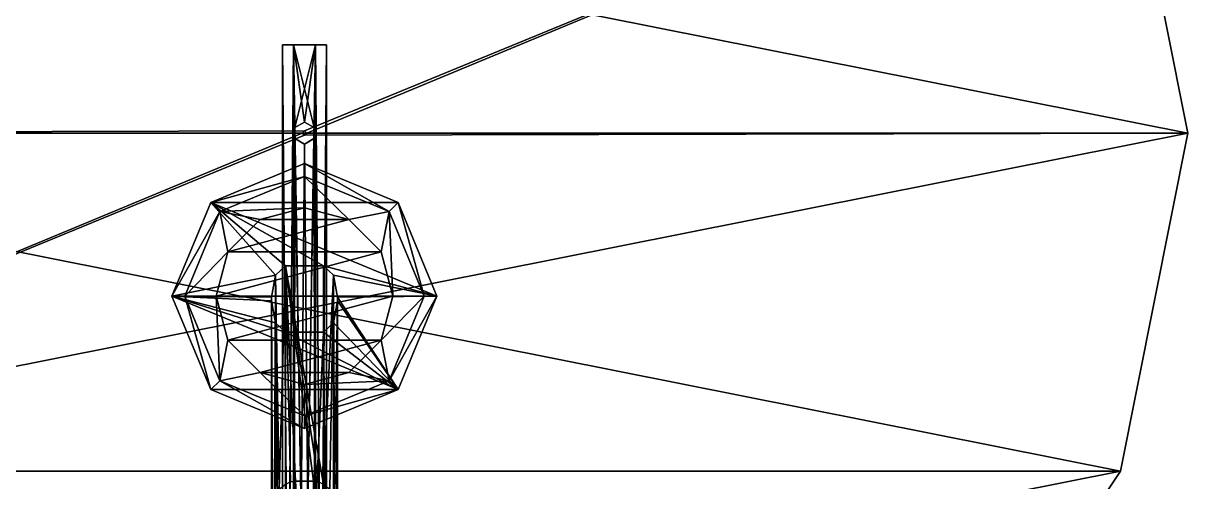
# Model space of a CAD drawing. Header units: inches. Extents: x -100 to 147, y -181 to 228.
# Drawn here: x -1.4 to 102.4, y 118.5 to 159.4 of the extents above; entities that cross this region are included whole.
import ezdxf

# ---------------------------------------------------------------- set-up
doc = ezdxf.new("R2010")
doc.units = ezdxf.units.IN
doc.header["$LTSCALE"] = 41.718519
doc.header["$MEASUREMENT"] = 0
for name, color, linetype in [('118', 7, 'CONTINUOUS'), ('119', 7, 'CONTINUOUS'), ('123', 7, 'CONTINUOUS'), ('124', 7, 'CONTINUOUS'), ('125', 7, 'CONTINUOUS'), ('136', 7, 'CONTINUOUS'), ('138', 7, 'CONTINUOUS'), ('144', 7, 'CONTINUOUS'), ('145', 7, 'CONTINUOUS'), ('146', 7, 'CONTINUOUS'), ('147', 7, 'CONTINUOUS'), ('148', 7, 'CONTINUOUS'), ('149', 7, 'CONTINUOUS'), ('150', 7, 'CONTINUOUS'), ('151', 7, 'CONTINUOUS'), ('168', 7, 'CONTINUOUS'), ('169', 7, 'CONTINUOUS'), ('170', 7, 'CONTINUOUS'), ('174', 7, 'CONTINUOUS'), ('175', 7, 'CONTINUOUS'), ('210', 7, 'CONTINUOUS'), ('211', 7, 'CONTINUOUS'), ('212', 7, 'CONTINUOUS'), ('213', 7, 'CONTINUOUS'), ('214', 7, 'CONTINUOUS'), ('215', 7, 'CONTINUOUS'), ('216', 7, 'CONTINUOUS')]:
    doc.layers.add(name, color=color, linetype=linetype)

msp = doc.modelspace()

# ---------------------------------------------------------------- linework, layer by layer
at = {"layer": '118', "linetype": 'Continuous'}
for points in [[(26.57, 53.15, 7.3), (26.57, 134.98, 48.23), (26.57, 55.94, 8.86), (26.57, 53.15, 7.3)], [(26.57, 55.94, 8.86), (26.57, 134.98, 48.23), (26.57, 134.66, 48.23), (26.57, 55.94, 8.86)]]:
    msp.add_3dface(points, dxfattribs=at)
at = {"layer": '119', "linetype": 'Continuous'}
for points in [[(20.67, 134.66, 48.23), (20.67, 134.98, 48.23), (20.67, 53.15, 7.3), (20.67, 134.66, 48.23)], [(20.67, 55.94, 8.86), (20.67, 134.66, 48.23), (20.67, 53.15, 7.3), (20.67, 55.94, 8.86)]]:
    msp.add_3dface(points, dxfattribs=at)
at = {"layer": '123', "linetype": 'Continuous'}
for points in [[(21.92, 53.15, 8.86), (25.33, 53.15, 8.86), (25.33, 131.87, 48.23), (21.92, 53.15, 8.86)], [(21.92, 53.15, 8.86), (25.33, 131.87, 48.23), (21.92, 131.87, 48.23), (21.92, 53.15, 8.86)]]:
    msp.add_3dface(points, dxfattribs=at)
at = {"layer": '124', "linetype": 'Continuous'}
for points in [[(22.37, 118.5, 38.59), (21.92, 118.28, 38.48), (21.92, 137.77, 48.23), (22.37, 118.5, 38.59)], [(22.82, 118.57, 38.62), (22.37, 118.5, 38.59), (21.92, 137.77, 48.23), (22.82, 118.57, 38.62)], [(24.43, 118.57, 38.62), (22.82, 118.57, 38.62), (21.92, 137.77, 48.23), (24.43, 118.57, 38.62)], [(24.88, 118.5, 38.59), (24.43, 118.57, 38.62), (21.92, 137.77, 48.23), (24.88, 118.5, 38.59)], [(25.33, 118.28, 38.48), (24.88, 118.5, 38.59), (21.92, 137.77, 48.23), (25.33, 118.28, 38.48)], [(25.33, 137.77, 48.23), (25.33, 118.28, 38.48), (21.92, 137.77, 48.23), (25.33, 137.77, 48.23)]]:
    msp.add_3dface(points, dxfattribs=at)
at = {"layer": '125', "linetype": 'Continuous'}
for points in [[(22.82, 118.57, 38.62), (24.43, 118.57, 38.62), (24.43, 90.27, -18.85), (22.82, 118.57, 38.62)], [(22.82, 118.57, 38.62), (24.43, 90.27, -18.85), (22.82, 90.27, -18.85), (22.82, 118.57, 38.62)]]:
    msp.add_3dface(points, dxfattribs=at)
at = {"layer": '136', "linetype": 'Continuous'}
for points in [[(22.37, 118.5, 38.59), (22.82, 118.57, 38.62), (22.1, 89.96, -19.19), (22.37, 118.5, 38.59)], [(22.82, 118.57, 38.62), (22.82, 90.27, -18.85), (22.1, 89.96, -19.19), (22.82, 118.57, 38.62)]]:
    msp.add_3dface(points, dxfattribs=at)
at = {"layer": '138', "linetype": 'Continuous'}
msp.add_3dface([(24.43, 118.57, 38.62), (24.88, 118.5, 38.59), (24.43, 90.27, -18.85), (24.43, 118.57, 38.62)], dxfattribs=at)
at = {"layer": '144', "linetype": 'Continuous'}
for points in [[(21.92, 137.77, 48.23), (21.37, 117.83, 38.4), (21.03, 136.95, 48.23), (21.92, 137.77, 48.23)], [(21.92, 137.77, 48.23), (21.92, 118.28, 38.48), (21.37, 117.83, 38.4), (21.92, 137.77, 48.23)], [(20.67, 53.15, 7.3), (20.67, 134.98, 48.23), (21.03, 136.95, 48.23), (20.67, 53.15, 7.3)], [(20.94, 117.28, 38.51), (20.67, 53.15, 7.3), (21.03, 136.95, 48.23), (20.94, 117.28, 38.51)], [(21.37, 117.83, 38.4), (20.94, 117.28, 38.51), (21.03, 136.95, 48.23), (21.37, 117.83, 38.4)]]:
    msp.add_3dface(points, dxfattribs=at)
at = {"layer": '145', "linetype": 'Continuous'}
for points in [[(20.67, 134.66, 48.23), (20.67, 55.94, 8.86), (21.03, 53.97, 8.86), (20.67, 134.66, 48.23)], [(20.67, 134.66, 48.23), (21.03, 53.97, 8.86), (21.03, 132.69, 48.23), (20.67, 134.66, 48.23)], [(21.03, 53.97, 8.86), (21.92, 53.15, 8.86), (21.03, 132.69, 48.23), (21.03, 53.97, 8.86)], [(21.92, 53.15, 8.86), (21.92, 131.87, 48.23), (21.03, 132.69, 48.23), (21.92, 53.15, 8.86)]]:
    msp.add_3dface(points, dxfattribs=at)
at = {"layer": '146', "linetype": 'Continuous'}
for points in [[(25.33, 118.28, 38.48), (25.33, 137.77, 48.23), (26.21, 136.95, 48.23), (25.33, 118.28, 38.48)], [(25.87, 117.83, 38.4), (25.33, 118.28, 38.48), (26.21, 136.95, 48.23), (25.87, 117.83, 38.4)], [(26.31, 117.28, 38.51), (25.87, 117.83, 38.4), (26.21, 136.95, 48.23), (26.31, 117.28, 38.51)], [(26.57, 134.98, 48.23), (26.31, 117.28, 38.51), (26.21, 136.95, 48.23), (26.57, 134.98, 48.23)], [(26.57, 134.98, 48.23), (26.57, 53.15, 7.3), (26.18, 53.15, 6.28), (26.57, 134.98, 48.23)], [(26.57, 134.98, 48.23), (26.18, 53.15, 6.28), (26.31, 117.28, 38.51), (26.57, 134.98, 48.23)]]:
    msp.add_3dface(points, dxfattribs=at)
at = {"layer": '147', "linetype": 'Continuous'}
for points in [[(26.57, 55.94, 8.86), (26.57, 134.66, 48.23), (26.21, 132.69, 48.23), (26.57, 55.94, 8.86)], [(25.33, 131.87, 48.23), (26.21, 53.97, 8.86), (26.21, 132.69, 48.23), (25.33, 131.87, 48.23)], [(25.33, 53.15, 8.86), (26.21, 53.97, 8.86), (25.33, 131.87, 48.23), (25.33, 53.15, 8.86)], [(26.21, 53.97, 8.86), (26.57, 55.94, 8.86), (26.21, 132.69, 48.23), (26.21, 53.97, 8.86)]]:
    msp.add_3dface(points, dxfattribs=at)
at = {"layer": '148', "linetype": 'Continuous'}
for points in [[(23.62, 146.88, 48.23), (31.98, 143.42, 48.23), (15.26, 143.42, 48.23), (23.62, 146.88, 48.23)], [(21.03, 136.95, 48.23), (11.81, 135.07, 48.23), (15.26, 143.42, 48.23), (21.03, 136.95, 48.23)], [(25.33, 137.77, 48.23), (21.92, 137.77, 48.23), (15.26, 143.42, 48.23), (25.33, 137.77, 48.23)], [(35.43, 135.07, 48.23), (25.33, 137.77, 48.23), (15.26, 143.42, 48.23), (35.43, 135.07, 48.23)], [(21.92, 137.77, 48.23), (21.03, 136.95, 48.23), (15.26, 143.42, 48.23), (21.92, 137.77, 48.23)], [(31.98, 143.42, 48.23), (35.43, 135.07, 48.23), (15.26, 143.42, 48.23), (31.98, 143.42, 48.23)], [(26.21, 136.95, 48.23), (25.33, 137.77, 48.23), (35.43, 135.07, 48.23), (26.21, 136.95, 48.23)], [(21.03, 136.95, 48.23), (20.67, 134.98, 48.23), (11.81, 135.07, 48.23), (21.03, 136.95, 48.23)], [(26.57, 134.98, 48.23), (26.21, 136.95, 48.23), (35.43, 135.07, 48.23), (26.57, 134.98, 48.23)], [(20.67, 134.98, 48.23), (20.67, 134.66, 48.23), (11.81, 135.07, 48.23), (20.67, 134.98, 48.23)], [(20.67, 134.66, 48.23), (21.03, 132.69, 48.23), (11.81, 135.07, 48.23), (20.67, 134.66, 48.23)], [(21.03, 132.69, 48.23), (21.92, 131.87, 48.23), (11.81, 135.07, 48.23), (21.03, 132.69, 48.23)], [(11.81, 135.07, 48.23), (21.92, 131.87, 48.23), (31.98, 126.73, 48.23), (11.81, 135.07, 48.23)], [(15.26, 126.73, 48.23), (11.81, 135.07, 48.23), (31.98, 126.73, 48.23), (15.26, 126.73, 48.23)], [(31.98, 126.73, 48.23), (26.57, 134.98, 48.23), (35.43, 135.07, 48.23), (31.98, 126.73, 48.23)], [(26.57, 134.66, 48.23), (26.57, 134.98, 48.23), (31.98, 126.73, 48.23), (26.57, 134.66, 48.23)], [(26.21, 132.69, 48.23), (26.57, 134.66, 48.23), (31.98, 126.73, 48.23), (26.21, 132.69, 48.23)], [(21.92, 131.87, 48.23), (25.33, 131.87, 48.23), (31.98, 126.73, 48.23), (21.92, 131.87, 48.23)], [(25.33, 131.87, 48.23), (26.21, 132.69, 48.23), (31.98, 126.73, 48.23), (25.33, 131.87, 48.23)], [(23.62, 123.26, 48.23), (15.26, 126.73, 48.23), (31.98, 126.73, 48.23), (23.62, 123.26, 48.23)]]:
    msp.add_3dface(points, dxfattribs=at)
at = {"layer": '149', "linetype": 'Continuous'}
for points in [[(23.62, 142.95, 52.17), (19.68, 141.9, 52.17), (27.57, 141.9, 52.17), (23.62, 142.95, 52.17)], [(19.68, 141.9, 52.17), (16.79, 139.01, 52.17), (27.57, 141.9, 52.17), (19.68, 141.9, 52.17)], [(27.57, 141.9, 52.17), (16.79, 139.01, 52.17), (30.45, 139.01, 52.17), (27.57, 141.9, 52.17)], [(16.79, 139.01, 52.17), (15.74, 135.07, 52.17), (30.45, 139.01, 52.17), (16.79, 139.01, 52.17)], [(30.45, 139.01, 52.17), (15.74, 135.07, 52.17), (31.5, 135.07, 52.17), (30.45, 139.01, 52.17)], [(31.5, 135.07, 52.17), (15.74, 135.07, 52.17), (16.79, 131.14, 52.17), (31.5, 135.07, 52.17)], [(30.45, 131.14, 52.17), (31.5, 135.07, 52.17), (16.79, 131.14, 52.17), (30.45, 131.14, 52.17)], [(19.68, 128.25, 52.17), (30.45, 131.14, 52.17), (16.79, 131.14, 52.17), (19.68, 128.25, 52.17)], [(27.57, 128.25, 52.17), (30.45, 131.14, 52.17), (19.68, 128.25, 52.17), (27.57, 128.25, 52.17)], [(23.62, 127.19, 52.17), (27.57, 128.25, 52.17), (19.68, 128.25, 52.17), (23.62, 127.19, 52.17)]]:
    msp.add_3dface(points, dxfattribs=at)
at = {"layer": '150', "linetype": 'Continuous'}
for points in [[(23.62, 146.88, 48.23), (15.26, 143.42, 48.23), (23.62, 145.73, 51.01), (23.62, 146.88, 48.23)], [(31.98, 143.42, 48.23), (23.62, 146.88, 48.23), (31.16, 142.61, 51.01), (31.98, 143.42, 48.23)], [(23.62, 146.88, 48.23), (23.62, 145.73, 51.01), (31.16, 142.61, 51.01), (23.62, 146.88, 48.23)], [(15.26, 143.42, 48.23), (16.08, 142.61, 51.01), (23.62, 145.73, 51.01), (15.26, 143.42, 48.23)], [(16.08, 142.61, 51.01), (23.62, 142.95, 52.17), (23.62, 145.73, 51.01), (16.08, 142.61, 51.01)], [(23.62, 142.95, 52.17), (27.57, 141.9, 52.17), (23.62, 145.73, 51.01), (23.62, 142.95, 52.17)], [(23.62, 145.73, 51.01), (27.57, 141.9, 52.17), (31.16, 142.61, 51.01), (23.62, 145.73, 51.01)], [(15.26, 143.42, 48.23), (11.81, 135.07, 48.23), (16.08, 142.61, 51.01), (15.26, 143.42, 48.23)], [(34.29, 135.07, 51.01), (31.98, 143.42, 48.23), (31.16, 142.61, 51.01), (34.29, 135.07, 51.01)], [(35.43, 135.07, 48.23), (31.98, 143.42, 48.23), (34.29, 135.07, 51.01), (35.43, 135.07, 48.23)], [(11.81, 135.07, 48.23), (12.96, 135.07, 51.01), (16.08, 142.61, 51.01), (11.81, 135.07, 48.23)], [(12.96, 135.07, 51.01), (16.79, 139.01, 52.17), (16.08, 142.61, 51.01), (12.96, 135.07, 51.01)], [(19.68, 141.9, 52.17), (23.62, 142.95, 52.17), (16.08, 142.61, 51.01), (19.68, 141.9, 52.17)], [(16.79, 139.01, 52.17), (19.68, 141.9, 52.17), (16.08, 142.61, 51.01), (16.79, 139.01, 52.17)], [(27.57, 141.9, 52.17), (30.45, 139.01, 52.17), (31.16, 142.61, 51.01), (27.57, 141.9, 52.17)], [(30.45, 139.01, 52.17), (31.5, 135.07, 52.17), (31.16, 142.61, 51.01), (30.45, 139.01, 52.17)], [(31.5, 135.07, 52.17), (34.29, 135.07, 51.01), (31.16, 142.61, 51.01), (31.5, 135.07, 52.17)], [(15.74, 135.07, 52.17), (16.79, 139.01, 52.17), (12.96, 135.07, 51.01), (15.74, 135.07, 52.17)]]:
    msp.add_3dface(points, dxfattribs=at)
at = {"layer": '151', "linetype": 'Continuous'}
for points in [[(11.81, 135.07, 48.23), (15.26, 126.73, 48.23), (12.96, 135.07, 51.01), (11.81, 135.07, 48.23)], [(15.26, 126.73, 48.23), (16.08, 127.53, 51.01), (12.96, 135.07, 51.01), (15.26, 126.73, 48.23)], [(16.08, 127.53, 51.01), (15.74, 135.07, 52.17), (12.96, 135.07, 51.01), (16.08, 127.53, 51.01)], [(16.79, 131.14, 52.17), (15.74, 135.07, 52.17), (16.08, 127.53, 51.01), (16.79, 131.14, 52.17)], [(31.5, 135.07, 52.17), (30.45, 131.14, 52.17), (34.29, 135.07, 51.01), (31.5, 135.07, 52.17)], [(34.29, 135.07, 51.01), (30.45, 131.14, 52.17), (31.16, 127.53, 51.01), (34.29, 135.07, 51.01)], [(31.98, 126.73, 48.23), (35.43, 135.07, 48.23), (31.16, 127.53, 51.01), (31.98, 126.73, 48.23)], [(35.43, 135.07, 48.23), (34.29, 135.07, 51.01), (31.16, 127.53, 51.01), (35.43, 135.07, 48.23)], [(19.68, 128.25, 52.17), (16.79, 131.14, 52.17), (16.08, 127.53, 51.01), (19.68, 128.25, 52.17)], [(30.45, 131.14, 52.17), (27.57, 128.25, 52.17), (31.16, 127.53, 51.01), (30.45, 131.14, 52.17)], [(23.62, 124.41, 51.01), (19.68, 128.25, 52.17), (16.08, 127.53, 51.01), (23.62, 124.41, 51.01)], [(23.62, 127.19, 52.17), (19.68, 128.25, 52.17), (23.62, 124.41, 51.01), (23.62, 127.19, 52.17)], [(27.57, 128.25, 52.17), (23.62, 127.19, 52.17), (31.16, 127.53, 51.01), (27.57, 128.25, 52.17)], [(15.26, 126.73, 48.23), (23.62, 123.26, 48.23), (16.08, 127.53, 51.01), (15.26, 126.73, 48.23)], [(23.62, 123.26, 48.23), (23.62, 124.41, 51.01), (16.08, 127.53, 51.01), (23.62, 123.26, 48.23)], [(31.98, 126.73, 48.23), (31.16, 127.53, 51.01), (23.62, 124.41, 51.01), (31.98, 126.73, 48.23)], [(31.16, 127.53, 51.01), (23.62, 127.19, 52.17), (23.62, 124.41, 51.01), (31.16, 127.53, 51.01)], [(23.62, 123.26, 48.23), (31.98, 126.73, 48.23), (23.62, 124.41, 51.01), (23.62, 123.26, 48.23)]]:
    msp.add_3dface(points, dxfattribs=at)
at = {"layer": '168', "linetype": 'Continuous'}
for points in [[(21.65, 157.48, -49.21), (22.64, 157.48, -47.51), (25.59, 157.48, -49.21), (21.65, 157.48, -49.21)], [(21.65, 157.48, -49.21), (25.59, 157.48, -49.21), (24.61, 157.48, -50.92), (21.65, 157.48, -49.21)], [(21.65, 157.48, -49.21), (24.61, 157.48, -50.92), (22.64, 157.48, -50.92), (21.65, 157.48, -49.21)], [(22.64, 157.48, -47.51), (24.61, 157.48, -47.51), (25.59, 157.48, -49.21), (22.64, 157.48, -47.51)]]:
    msp.add_3dface(points, dxfattribs=at)
at = {"layer": '169', "linetype": 'Continuous'}
for points in [[(21.65, 39.37, -49.21), (21.65, 157.48, -49.21), (22.64, 157.48, -50.92), (21.65, 39.37, -49.21)], [(21.65, 39.37, -49.21), (22.64, 157.48, -50.92), (22.64, 39.37, -50.92), (21.65, 39.37, -49.21)], [(22.77, 150.1, -50.99), (22.77, 149.11, -50.99), (22.64, 157.48, -50.92), (22.77, 150.1, -50.99)], [(24.61, 157.48, -50.92), (22.77, 150.1, -50.99), (22.64, 157.48, -50.92), (24.61, 157.48, -50.92)], [(22.64, 157.48, -50.92), (22.77, 149.11, -50.99), (22.64, 39.37, -50.92), (22.64, 157.48, -50.92)], [(24.47, 149.11, -50.99), (24.61, 157.48, -50.92), (22.64, 39.37, -50.92), (24.47, 149.11, -50.99)], [(22.64, 39.37, -50.92), (24.61, 157.48, -50.92), (24.61, 39.37, -50.92), (22.64, 39.37, -50.92)], [(23.62, 150.59, -51.18), (22.77, 150.1, -50.99), (24.61, 157.48, -50.92), (23.62, 150.59, -51.18)], [(24.48, 150.09, -50.99), (23.62, 150.59, -51.18), (24.61, 157.48, -50.92), (24.48, 150.09, -50.99)], [(24.47, 149.11, -50.99), (24.48, 150.09, -50.99), (24.61, 157.48, -50.92), (24.47, 149.11, -50.99)], [(25.59, 157.48, -49.21), (25.59, 39.37, -49.21), (24.61, 39.37, -50.92), (25.59, 157.48, -49.21)], [(24.61, 157.48, -50.92), (25.59, 157.48, -49.21), (24.61, 39.37, -50.92), (24.61, 157.48, -50.92)], [(22.77, 149.11, -50.99), (23.62, 148.62, -51.18), (22.64, 39.37, -50.92), (22.77, 149.11, -50.99)], [(23.62, 148.62, -51.18), (24.47, 149.11, -50.99), (22.64, 39.37, -50.92), (23.62, 148.62, -51.18)]]:
    msp.add_3dface(points, dxfattribs=at)
at = {"layer": '170', "linetype": 'Continuous'}
for points in [[(21.65, 157.48, -49.21), (21.65, 39.37, -49.21), (22.64, 39.37, -47.51), (21.65, 157.48, -49.21)], [(22.64, 157.48, -47.51), (21.65, 157.48, -49.21), (22.64, 39.37, -47.51), (22.64, 157.48, -47.51)], [(22.77, 149.12, -47.44), (22.77, 150.09, -47.44), (22.64, 157.48, -47.51), (22.77, 149.12, -47.44)], [(22.77, 149.12, -47.44), (22.64, 157.48, -47.51), (24.61, 39.37, -47.51), (22.77, 149.12, -47.44)], [(22.77, 150.09, -47.44), (23.62, 150.59, -47.24), (22.64, 157.48, -47.51), (22.77, 150.09, -47.44)], [(23.62, 150.59, -47.24), (24.48, 150.09, -47.44), (22.64, 157.48, -47.51), (23.62, 150.59, -47.24)], [(22.64, 157.48, -47.51), (24.48, 150.09, -47.44), (24.61, 157.48, -47.51), (22.64, 157.48, -47.51)], [(24.61, 39.37, -47.51), (22.64, 157.48, -47.51), (22.64, 39.37, -47.51), (24.61, 39.37, -47.51)], [(24.48, 150.09, -47.44), (24.48, 149.12, -47.44), (24.61, 157.48, -47.51), (24.48, 150.09, -47.44)], [(24.61, 157.48, -47.51), (24.48, 149.12, -47.44), (24.61, 39.37, -47.51), (24.61, 157.48, -47.51)], [(25.59, 157.48, -49.21), (24.61, 157.48, -47.51), (25.59, 39.37, -49.21), (25.59, 157.48, -49.21)], [(25.59, 39.37, -49.21), (24.61, 157.48, -47.51), (24.61, 39.37, -47.51), (25.59, 39.37, -49.21)], [(23.62, 148.62, -47.24), (22.77, 149.12, -47.44), (24.61, 39.37, -47.51), (23.62, 148.62, -47.24)], [(24.48, 149.12, -47.44), (23.62, 148.62, -47.24), (24.61, 39.37, -47.51), (24.48, 149.12, -47.44)]]:
    msp.add_3dface(points, dxfattribs=at)
at = {"layer": '174', "linetype": 'Continuous'}
for points in [[(23.62, 150.59, -47.24), (23.62, 150.59, -51.18), (24.48, 150.09, -50.99), (23.62, 150.59, -47.24)], [(23.62, 150.59, -47.24), (24.48, 150.09, -50.99), (24.48, 150.09, -47.44), (23.62, 150.59, -47.24)], [(24.48, 150.09, -50.99), (24.47, 149.11, -50.99), (24.48, 150.09, -47.44), (24.48, 150.09, -50.99)], [(24.48, 150.09, -47.44), (24.47, 149.11, -50.99), (24.48, 149.12, -47.44), (24.48, 150.09, -47.44)], [(23.62, 148.62, -51.18), (23.62, 148.62, -47.24), (24.48, 149.12, -47.44), (23.62, 148.62, -51.18)], [(24.47, 149.11, -50.99), (23.62, 148.62, -51.18), (24.48, 149.12, -47.44), (24.47, 149.11, -50.99)]]:
    msp.add_3dface(points, dxfattribs=at)
at = {"layer": '175', "linetype": 'Continuous'}
for points in [[(22.77, 150.1, -50.99), (23.62, 150.59, -51.18), (22.77, 150.09, -47.44), (22.77, 150.1, -50.99)], [(22.77, 150.09, -47.44), (23.62, 150.59, -51.18), (23.62, 150.59, -47.24), (22.77, 150.09, -47.44)], [(22.77, 149.11, -50.99), (22.77, 150.1, -50.99), (22.77, 149.12, -47.44), (22.77, 149.11, -50.99)], [(22.77, 149.12, -47.44), (22.77, 150.1, -50.99), (22.77, 150.09, -47.44), (22.77, 149.12, -47.44)], [(23.62, 148.62, -47.24), (22.77, 149.11, -50.99), (22.77, 149.12, -47.44), (23.62, 148.62, -47.24)], [(23.62, 148.62, -51.18), (22.77, 149.11, -50.99), (23.62, 148.62, -47.24), (23.62, 148.62, -51.18)]]:
    msp.add_3dface(points, dxfattribs=at)
at = {"layer": '210', "color": 9, "linetype": 'Continuous', "true_color": 0xb1bdc9}
for points in [[(-49.12, 179.74, -51.18), (-55.12, 149.61, -51.18), (96.37, 179.74, -51.18), (-49.12, 179.74, -51.18)], [(96.37, 179.74, -51.18), (-55.12, 149.61, -51.18), (23.62, 149.8, -51.18), (96.37, 179.74, -51.18)], [(23.82, 149.61, -51.18), (96.37, 179.74, -51.18), (23.62, 149.8, -51.18), (23.82, 149.61, -51.18)], [(102.36, 149.61, -51.18), (96.37, 179.74, -51.18), (23.82, 149.61, -51.18), (102.36, 149.61, -51.18)], [(-55.12, 149.61, -51.18), (23.43, 149.61, -51.18), (23.62, 149.8, -51.18), (-55.12, 149.61, -51.18)], [(-55.12, 149.61, -51.18), (-49.12, 119.47, -51.18), (23.43, 149.61, -51.18), (-55.12, 149.61, -51.18)], [(96.37, 119.47, -51.18), (102.36, 149.61, -51.18), (-49.12, 119.47, -51.18), (96.37, 119.47, -51.18)], [(-49.12, 119.47, -51.18), (102.36, 149.61, -51.18), (23.62, 149.41, -51.18), (-49.12, 119.47, -51.18)], [(23.43, 149.61, -51.18), (-49.12, 119.47, -51.18), (23.62, 149.41, -51.18), (23.43, 149.61, -51.18)], [(23.62, 149.41, -51.18), (102.36, 149.61, -51.18), (23.82, 149.61, -51.18), (23.62, 149.41, -51.18)], [(-32.06, 93.93, -51.18), (96.37, 119.47, -51.18), (-49.12, 119.47, -51.18), (-32.06, 93.93, -51.18)], [(79.3, 93.93, -51.18), (96.37, 119.47, -51.18), (-32.06, 93.93, -51.18), (79.3, 93.93, -51.18)]]:
    msp.add_3dface(points, dxfattribs=at)
at = {"layer": '211', "color": 9, "linetype": 'Continuous', "true_color": 0xb1bdc9}
for points in [[(102.36, 149.61, -51.57), (-55.12, 149.61, -51.57), (-49.12, 179.74, -51.57), (102.36, 149.61, -51.57)], [(96.37, 179.74, -51.57), (102.36, 149.61, -51.57), (-49.12, 179.74, -51.57), (96.37, 179.74, -51.57)], [(-49.12, 119.47, -51.57), (-55.12, 149.61, -51.57), (96.37, 119.47, -51.57), (-49.12, 119.47, -51.57)], [(96.37, 119.47, -51.57), (-55.12, 149.61, -51.57), (102.36, 149.61, -51.57), (96.37, 119.47, -51.57)], [(-32.06, 93.93, -51.57), (-49.12, 119.47, -51.57), (79.3, 93.93, -51.57), (-32.06, 93.93, -51.57)], [(79.3, 93.93, -51.57), (-49.12, 119.47, -51.57), (96.37, 119.47, -51.57), (79.3, 93.93, -51.57)]]:
    msp.add_3dface(points, dxfattribs=at)
at = {"layer": '212', "color": 9, "linetype": 'Continuous', "true_color": 0xb1bdc9}
for points in [[(96.37, 179.74, -51.18), (102.36, 149.61, -51.18), (96.37, 179.74, -51.57), (96.37, 179.74, -51.18)], [(102.36, 149.61, -51.18), (102.36, 149.61, -51.57), (96.37, 179.74, -51.57), (102.36, 149.61, -51.18)]]:
    msp.add_3dface(points, dxfattribs=at)
at = {"layer": '213', "color": 9, "linetype": 'Continuous', "true_color": 0xb1bdc9}
for points in [[(102.36, 149.61, -51.18), (96.37, 119.47, -51.18), (102.36, 149.61, -51.57), (102.36, 149.61, -51.18)], [(96.37, 119.47, -51.18), (96.37, 119.47, -51.57), (102.36, 149.61, -51.57), (96.37, 119.47, -51.18)], [(96.37, 119.47, -51.18), (79.3, 93.93, -51.18), (96.37, 119.47, -51.57), (96.37, 119.47, -51.18)], [(79.3, 93.93, -51.18), (79.3, 93.93, -51.57), (96.37, 119.47, -51.57), (79.3, 93.93, -51.18)]]:
    msp.add_3dface(points, dxfattribs=at)
at = {"layer": '214', "color": 9, "linetype": 'Continuous', "true_color": 0xb1bdc9}
for points in [[(23.62, 149.8, -50.59), (23.43, 149.61, -50.59), (23.82, 149.61, -50.59), (23.62, 149.8, -50.59)], [(23.82, 149.61, -50.59), (23.43, 149.61, -50.59), (23.62, 149.41, -50.59), (23.82, 149.61, -50.59)]]:
    msp.add_3dface(points, dxfattribs=at)
at = {"layer": '215', "color": 9, "linetype": 'Continuous', "true_color": 0xb1bdc9}
for points in [[(23.62, 149.8, -51.18), (23.43, 149.61, -51.18), (23.62, 149.8, -50.59), (23.62, 149.8, -51.18)], [(23.43, 149.61, -51.18), (23.43, 149.61, -50.59), (23.62, 149.8, -50.59), (23.43, 149.61, -51.18)], [(23.82, 149.61, -51.18), (23.62, 149.8, -51.18), (23.82, 149.61, -50.59), (23.82, 149.61, -51.18)], [(23.62, 149.8, -51.18), (23.62, 149.8, -50.59), (23.82, 149.61, -50.59), (23.62, 149.8, -51.18)]]:
    msp.add_3dface(points, dxfattribs=at)
at = {"layer": '216', "color": 9, "linetype": 'Continuous', "true_color": 0xb1bdc9}
for points in [[(23.43, 149.61, -51.18), (23.62, 149.41, -51.18), (23.43, 149.61, -50.59), (23.43, 149.61, -51.18)], [(23.43, 149.61, -50.59), (23.62, 149.41, -51.18), (23.62, 149.41, -50.59), (23.43, 149.61, -50.59)], [(23.62, 149.41, -51.18), (23.82, 149.61, -51.18), (23.62, 149.41, -50.59), (23.62, 149.41, -51.18)], [(23.82, 149.61, -51.18), (23.82, 149.61, -50.59), (23.62, 149.41, -50.59), (23.82, 149.61, -51.18)]]:
    msp.add_3dface(points, dxfattribs=at)

doc.saveas('drawing.dxf')
